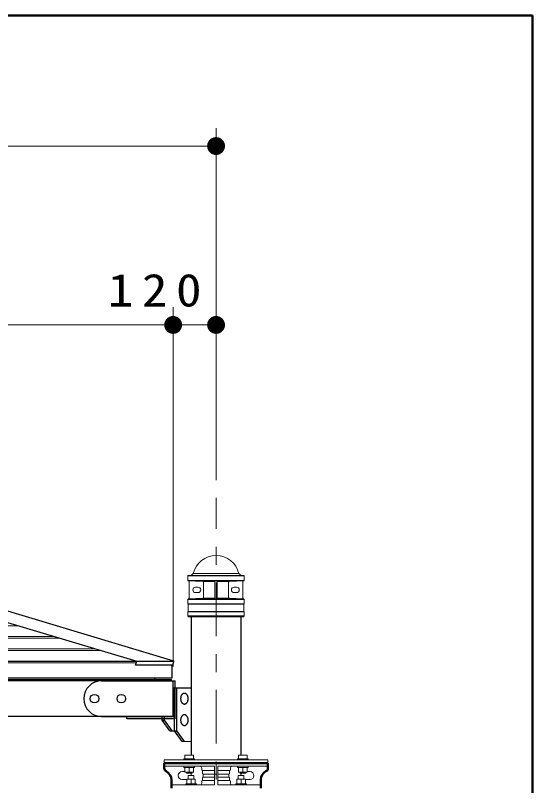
# Model space of a CAD drawing. Units: millimetres on the paper, scale 1:50. Extents: x -365 to 2, y 0 to 257.
# Drawn here: x -28.93 to 0, y 213.94 to 257 of the extents above; entities that cross this region are included whole.
import ezdxf

# ---------------------------------------------------------------- set-up
doc = ezdxf.new("R2010")
doc.units = ezdxf.units.MM
doc.linetypes.add('USER2', pattern=[6, 3, -1, 1, -1])
doc.layers.add('LY_1', color=7, linetype='Continuous', lineweight=25)
doc.layers.add('LY_2', color=7, linetype='Continuous', lineweight=13)
doc.styles.add('ＭＳ ゴシック', font='')
doc.styles.get('ＭＳ ゴシック').set_extended_font_data('MS Gothic')

# ---------------------------------------------------------------- blocks, each defined once
blk = doc.blocks.new('filled_dot')
at = {"color": 0, "linetype": 'Continuous', "lineweight": -2, "const_width": 1.25}
blk.add_lwpolyline([(-0.625, 0, 1), (0.625, 0, 1)], format="xyb", close=True, dxfattribs=at)

msp = doc.modelspace()

# ---------------------------------------------------------------- linework, layer by layer
at = {"layer": 'LY_1', "lineweight": 13}
for p, q in [((-17.707, 231.028), (-17.707, 250.697)), ((-82.507, 249.697), (-17.707, 249.697)), ((-20.107, 220.606), (-20.107, 240.697)), ((-80.107, 239.697), (-20.107, 239.697)), ((-23.872, 239.697), (-17.707, 239.697)), ((-19.287, 225.666), (-19.267, 225.686)), ((-19.287, 225.666), (-19.287, 225.406)), ((-19.287, 225.666), (-16.127, 225.666)), ((-19.267, 225.686), (-16.147, 225.686)), ((-19.105, 225.686), (-18.987, 225.804)), ((-18.987, 225.804), (-16.427, 225.804)), ((-16.309, 225.686), (-16.427, 225.804)), ((-16.147, 225.686), (-16.127, 225.666)), ((-16.127, 225.666), (-16.127, 225.406)), ((-19.287, 225.406), (-16.127, 225.406)), ((-19.287, 225.406), (-19.267, 225.386)), ((-19.267, 225.386), (-18.445, 225.35)), ((-19.267, 225.386), (-16.147, 225.386)), ((-19.207, 225.382), (-19.207, 224.39)), ((-18.407, 225.348), (-17.777, 225.348)), ((-18.407, 225.31), (-18.407, 224.461)), ((-17.777, 225.346), (-17.777, 224.426)), ((-17.007, 225.348), (-17.637, 225.348)), ((-17.637, 225.346), (-17.637, 224.426)), ((-17.007, 225.31), (-17.007, 224.461)), ((-16.147, 225.386), (-16.968, 225.35)), ((-16.207, 225.382), (-16.207, 224.39)), ((-16.147, 225.386), (-16.127, 225.406)), ((-18.857, 225.036), (-18.717, 225.036)), ((-16.557, 225.036), (-16.697, 225.036)), ((-19.247, 224.386), (-19.287, 224.346)), ((-19.287, 224.346), (-16.127, 224.346)), ((-19.287, 224.346), (-19.287, 224.106)), ((-19.247, 224.386), (-18.445, 224.421)), ((-19.247, 224.386), (-16.167, 224.386)), ((-18.857, 224.736), (-18.717, 224.736)), ((-18.407, 224.422), (-17.777, 224.422)), ((-17.007, 224.422), (-17.637, 224.422)), ((-16.167, 224.386), (-16.968, 224.421)), ((-16.557, 224.736), (-16.697, 224.736)), ((-16.167, 224.386), (-16.127, 224.346)), ((-16.127, 224.346), (-16.127, 224.106)), ((-19.287, 224.106), (-16.127, 224.106)), ((-19.287, 224.106), (-19.267, 224.086)), ((-19.267, 224.086), (-16.147, 224.086)), ((-19.267, 224.086), (-19.267, 223.686)), ((-16.127, 224.106), (-16.147, 224.086)), ((-16.147, 224.086), (-16.147, 223.686)), ((-19.267, 223.686), (-19.287, 223.666)), ((-19.287, 223.666), (-16.127, 223.666)), ((-19.287, 223.666), (-19.287, 223.426)), ((-19.267, 223.686), (-16.147, 223.686)), ((-16.147, 223.686), (-16.127, 223.666)), ((-16.127, 223.666), (-16.127, 223.426)), ((-19.287, 223.426), (-16.127, 223.426)), ((-19.287, 223.426), (-19.247, 223.386)), ((-19.247, 223.386), (-16.167, 223.386)), ((-16.127, 223.426), (-16.167, 223.386)), ((-19.604, 216.404), (-19.105, 216.404)), ((-20.607, 215.384), (-20.607, 215.204)), ((-14.807, 215.384), (-20.607, 215.384)), ((-18.906, 215.448), (-19.506, 215.448)), ((-19.506, 215.448), (-19.506, 215.384)), ((-19.447, 215.648), (-19.447, 215.448)), ((-18.967, 215.648), (-19.447, 215.648)), ((-18.967, 215.648), (-18.967, 215.448)), ((-18.906, 215.448), (-18.906, 215.384)), ((-15.906, 215.448), (-16.506, 215.448)), ((-16.506, 215.448), (-16.506, 215.384)), ((-15.967, 215.648), (-16.447, 215.648)), ((-16.447, 215.648), (-16.447, 215.448)), ((-15.967, 215.648), (-15.967, 215.448)), ((-15.906, 215.448), (-15.906, 215.384)), ((-14.807, 215.384), (-14.807, 215.204)), ((-20.607, 215.024), (-17.797, 215.024)), ((-19.507, 214.96), (-19.507, 215.024)), ((-19.507, 214.96), (-18.907, 214.96)), ((-19.447, 214.7), (-19.447, 214.96)), ((-19.207, 214.7), (-19.207, 214.96)), ((-18.967, 214.7), (-18.967, 214.96)), ((-18.907, 214.96), (-18.907, 215.024)), ((-18.507, 214.924), (-18.507, 214.804)), ((-17.797, 215.024), (-17.797, 213.984)), ((-17.617, 215.024), (-17.617, 213.984)), ((-14.807, 215.024), (-17.617, 215.024)), ((-16.907, 214.924), (-16.907, 214.804)), ((-16.507, 214.96), (-16.507, 215.024)), ((-15.907, 214.96), (-16.507, 214.96)), ((-16.447, 214.7), (-16.447, 214.96)), ((-16.207, 214.7), (-16.207, 214.96)), ((-15.967, 214.7), (-15.967, 214.96)), ((-15.907, 214.96), (-15.907, 215.024)), ((-19.607, 214.724), (-19.447, 214.724)), ((-19.447, 214.7), (-18.967, 214.7)), ((-19.367, 214.648), (-19.367, 214.7)), ((-19.367, 214.648), (-19.047, 214.648)), ((-18.947, 214.504), (-19.267, 214.504)), ((-19.267, 214.504), (-19.267, 214.308)), ((-19.047, 214.648), (-19.047, 214.7)), ((-18.947, 214.504), (-18.947, 214.308)), ((-18.467, 214.784), (-18.507, 214.804)), ((-17.797, 214.784), (-18.467, 214.784)), ((-18.467, 214.784), (-18.467, 214.604)), ((-18.427, 214.584), (-18.467, 214.604)), ((-18.467, 214.404), (-18.427, 214.424)), ((-17.797, 214.584), (-18.427, 214.584)), ((-18.427, 214.584), (-18.427, 214.424)), ((-17.797, 214.424), (-18.427, 214.424)), ((-17.657, 214.584), (-17.757, 214.584)), ((-17.617, 214.784), (-16.947, 214.784)), ((-17.617, 214.584), (-16.987, 214.584)), ((-17.617, 214.424), (-16.987, 214.424)), ((-16.987, 214.584), (-16.947, 214.604)), ((-16.987, 214.584), (-16.987, 214.424)), ((-16.947, 214.404), (-16.987, 214.424)), ((-16.947, 214.784), (-16.907, 214.804)), ((-16.947, 214.784), (-16.947, 214.604)), ((-16.467, 214.504), (-16.467, 214.308)), ((-16.147, 214.504), (-16.467, 214.504)), ((-15.967, 214.7), (-16.447, 214.7)), ((-16.367, 214.648), (-16.367, 214.7)), ((-16.047, 214.648), (-16.367, 214.648)), ((-16.147, 214.504), (-16.147, 214.308)), ((-16.047, 214.648), (-16.047, 214.7)), ((-15.807, 214.724), (-15.967, 214.724)), ((-19.607, 214.284), (-19.347, 214.284)), ((-19.407, 214.048), (-18.807, 214.048)), ((-19.407, 214.048), (-19.407, 213.984)), ((-19.347, 214.308), (-18.867, 214.308)), ((-19.347, 214.308), (-19.347, 214.048)), ((-19.107, 214.308), (-19.107, 214.048)), ((-18.867, 214.308), (-18.867, 214.048)), ((-18.807, 214.048), (-18.807, 213.984)), ((-18.507, 214.204), (-18.467, 214.224)), ((-18.507, 214.204), (-18.507, 214.084)), ((-18.467, 214.404), (-18.467, 214.224)), ((-17.797, 214.224), (-18.467, 214.224)), ((-17.617, 214.224), (-16.947, 214.224)), ((-16.947, 214.404), (-16.947, 214.224)), ((-16.907, 214.204), (-16.947, 214.224)), ((-16.907, 214.204), (-16.907, 214.084)), ((-16.607, 214.048), (-16.607, 213.984)), ((-16.607, 214.048), (-16.007, 214.048)), ((-16.067, 214.308), (-16.547, 214.308)), ((-16.547, 214.308), (-16.547, 214.048)), ((-16.307, 214.308), (-16.307, 214.048)), ((-16.067, 214.308), (-16.067, 214.048)), ((-15.807, 214.284), (-16.067, 214.284)), ((-16.007, 214.048), (-16.007, 213.984)), ((-20.207, 213.984), (-17.797, 213.984)), ((-15.207, 213.984), (-17.617, 213.984))]:
    msp.add_line(p, q, dxfattribs=at)
at = {"layer": 'LY_1', "linetype": 'USER2', "lineweight": 13}
msp.add_line((-17.707, 162.29), (-17.707, 230.028), dxfattribs=at)
at = {"layer": 'LY_1', "color": 131}
for p, q in [((-49.601, 229.13), (-22.146, 220.893)), ((-47.435, 229.13), (-20.082, 220.924)), ((-22.208, 220.685), (-22.146, 220.893)), ((-20.121, 220.685), (-20.061, 220.884)), ((-20.121, 220.685), (-22.208, 220.685)), ((-50.107, 219.868), (-20.207, 219.868)), ((-20.187, 219.804), (-50.107, 219.804)), ((-21.143, 219.973), (-21.143, 219.924)), ((-20.287, 219.804), (-21.127, 219.804)), ((-21.087, 219.804), (-20.207, 219.804)), ((-20.207, 219.804), (-20.207, 219.868)), ((-20.107, 217.884), (-20.107, 219.724)), ((-20.106, 217.804), (-20.106, 219.404)), ((-20.187, 217.804), (-50.107, 217.804)), ((-20.722, 217.804), (-20.106, 217.804))]:
    msp.add_line(p, q, dxfattribs=at)
at = {"layer": 'LY_1'}
for p, q in [((-19.105, 223.386), (-19.105, 215.648)), ((-16.309, 215.648), (-16.309, 223.386)), ((-20.167, 219.973), (-20.167, 220.685)), ((-50.107, 219.973), (-20.167, 219.973)), ((-20.029, 217.004), (-20.029, 219.404)), ((-19.901, 217.004), (-19.901, 219.404)), ((-20.722, 217.604), (-20.722, 217.804)), ((-20.722, 217.604), (-20.594, 217.604)), ((-20.297, 217.004), (-20.722, 217.604)), ((-20.594, 217.604), (-20.594, 217.804)), ((-20.17, 217.004), (-20.594, 217.604)), ((-20.297, 217.004), (-19.901, 217.004)), ((-19.604, 216.404), (-20.029, 217.004)), ((-19.477, 216.404), (-19.901, 217.004))]:
    msp.add_line(p, q, dxfattribs=at)
at = {"layer": 'LY_1', "color": 12, "lineweight": 13}
for p, q in [((-28.728, 222.868), (-50.107, 222.868)), ((-26.743, 222.273), (-50.107, 222.273)), ((-26.429, 222.178), (-50.107, 222.178)), ((-24.444, 221.583), (-50.107, 221.583)), ((-24.13, 221.489), (-50.107, 221.489))]:
    msp.add_line(p, q, dxfattribs=at)
at = {"layer": 'LY_1', "color": 4}
msp.add_line((-50.107, 220.893), (-20.107, 220.893), dxfattribs=at)
at = {"layer": 'LY_1', "color": 4, "lineweight": 13}
msp.add_line((-22.174, 220.799), (-50.107, 220.799), dxfattribs=at)
at = {"layer": 'LY_1', "color": 40}
for p, q in [((-24.107, 219.804), (-19.987, 219.804)), ((-19.987, 217.684), (-19.987, 219.804)), ((-24.107, 217.804), (-19.987, 217.804)), ((-22.707, 217.684), (-22.707, 217.804)), ((-19.987, 217.684), (-22.707, 217.684))]:
    msp.add_line(p, q, dxfattribs=at)
at = {"layer": 'LY_1', "color": 2}
msp.add_line((-20.106, 219.404), (-19.105, 219.404), dxfattribs=at)
at = {"layer": 'LY_1', "color": 140, "lineweight": 50}
for p, q in [((-20.607, 215.204), (-20.607, 214.92)), ((-20.607, 215.204), (-14.807, 215.204)), ((-14.807, 215.204), (-14.807, 214.92)), ((-20.207, 214.264), (-20.207, 213.804)), ((-15.207, 214.264), (-15.207, 213.804))]:
    msp.add_line(p, q, dxfattribs=at)
at = {"layer": 'LY_1'}
for points in [[(-19.477, 219.104), (-19.496, 219.102), (-19.514, 219.099), (-19.532, 219.093), (-19.55, 219.085), (-19.567, 219.075), (-19.583, 219.063), (-19.599, 219.049), (-19.613, 219.033), (-19.627, 219.016), (-19.64, 218.996), (-19.651, 218.976), (-19.661, 218.954), (-19.669, 218.93), (-19.676, 218.906), (-19.682, 218.881), (-19.686, 218.856), (-19.688, 218.83), (-19.689, 218.804), (-19.688, 218.777), (-19.686, 218.751), (-19.682, 218.726), (-19.676, 218.701), (-19.669, 218.677), (-19.661, 218.654), (-19.651, 218.632), (-19.64, 218.611), (-19.627, 218.591), (-19.613, 218.574), (-19.599, 218.558), (-19.583, 218.544), (-19.567, 218.532), (-19.55, 218.522), (-19.532, 218.514), (-19.514, 218.508), (-19.496, 218.505), (-19.477, 218.504), (-19.459, 218.505), (-19.44, 218.508), (-19.422, 218.514), (-19.404, 218.522), (-19.387, 218.532), (-19.371, 218.544), (-19.355, 218.558), (-19.341, 218.574), (-19.327, 218.591), (-19.315, 218.611), (-19.303, 218.632), (-19.293, 218.654), (-19.285, 218.677), (-19.278, 218.701), (-19.272, 218.726), (-19.268, 218.751), (-19.266, 218.777), (-19.265, 218.804), (-19.266, 218.83), (-19.268, 218.856), (-19.272, 218.881), (-19.278, 218.906), (-19.285, 218.93), (-19.293, 218.954), (-19.303, 218.976), (-19.315, 218.996), (-19.327, 219.016), (-19.341, 219.033), (-19.355, 219.049), (-19.371, 219.063), (-19.387, 219.075), (-19.404, 219.085), (-19.422, 219.093), (-19.44, 219.099), (-19.459, 219.102)], [(-19.477, 217.904), (-19.496, 217.902), (-19.514, 217.899), (-19.532, 217.893), (-19.55, 217.885), (-19.567, 217.875), (-19.583, 217.863), (-19.599, 217.849), (-19.613, 217.833), (-19.627, 217.816), (-19.64, 217.796), (-19.651, 217.776), (-19.661, 217.754), (-19.669, 217.73), (-19.676, 217.706), (-19.682, 217.681), (-19.686, 217.656), (-19.688, 217.63), (-19.689, 217.604), (-19.688, 217.577), (-19.686, 217.551), (-19.682, 217.526), (-19.676, 217.501), (-19.669, 217.477), (-19.661, 217.454), (-19.651, 217.432), (-19.64, 217.411), (-19.627, 217.391), (-19.613, 217.374), (-19.599, 217.358), (-19.583, 217.344), (-19.567, 217.332), (-19.55, 217.322), (-19.532, 217.314), (-19.514, 217.308), (-19.496, 217.305), (-19.477, 217.304), (-19.459, 217.305), (-19.44, 217.308), (-19.422, 217.314), (-19.404, 217.322), (-19.387, 217.332), (-19.371, 217.344), (-19.355, 217.358), (-19.341, 217.374), (-19.327, 217.391), (-19.315, 217.411), (-19.303, 217.432), (-19.293, 217.454), (-19.285, 217.477), (-19.278, 217.501), (-19.272, 217.526), (-19.268, 217.551), (-19.266, 217.577), (-19.265, 217.604), (-19.266, 217.63), (-19.268, 217.656), (-19.272, 217.681), (-19.278, 217.706), (-19.285, 217.73), (-19.293, 217.754), (-19.303, 217.776), (-19.315, 217.796), (-19.327, 217.816), (-19.341, 217.833), (-19.355, 217.849), (-19.371, 217.863), (-19.387, 217.875), (-19.404, 217.885), (-19.422, 217.893), (-19.44, 217.899), (-19.459, 217.902)]]:
    msp.add_lwpolyline(points, close=True, dxfattribs=at)
at = {"layer": 'LY_1', "color": 40}
for centre in [(-24.507, 218.804), (-23.007, 218.804)]:
    msp.add_circle(centre, 0.24, dxfattribs=at)
at = {"layer": 'LY_1', "lineweight": 13}
for centre, radius, start, end in [((-17.707, 225.484), 1.319, 14.0025, 165.9975), ((-18.447, 225.31), 0.04, 0, 87.5), ((-17.817, 225.346), 0.04, 0, 90), ((-17.597, 225.346), 0.04, 90, 180), ((-16.967, 225.31), 0.04, 92.5, 180), ((-18.857, 224.886), 0.15, 90, 270), ((-18.717, 224.886), 0.15, 270, 90), ((-16.697, 224.886), 0.15, 90, 270), ((-16.557, 224.886), 0.15, 270, 90), ((-18.447, 224.461), 0.04, 272.5, 0), ((-17.817, 224.426), 0.04, 270, 0), ((-17.597, 224.426), 0.04, 180, 270), ((-16.967, 224.461), 0.04, 180, 267.5), ((-18.607, 214.924), 0.1, 0, 90), ((-16.807, 214.924), 0.1, 90, 180), ((-19.607, 214.504), 0.22, 90, 267.3386), ((-19.307, 214.504), 0.22, 0.0002, 40.887), ((-16.107, 214.504), 0.22, 139.113, 179.9998), ((-15.807, 214.504), 0.22, 270, 90), ((-18.607, 214.084), 0.1, 270, 0), ((-16.807, 214.084), 0.1, 180, 270)]:
    msp.add_arc(centre, radius, start, end, dxfattribs=at)
at = {"layer": 'LY_1', "color": 131}
for centre, radius, start, end in [((-20.092, 220.894), 0.032, 343.3008, 73.3008), ((-21.087, 219.924), 0.056, 180, 270), ((-20.187, 219.724), 0.08, 0, 90), ((-20.187, 217.884), 0.08, 270, 0)]:
    msp.add_arc(centre, radius, start, end, dxfattribs=at)
at = {"layer": 'LY_1', "color": 40}
msp.add_arc((-24.107, 218.804), 1, 90, 270, dxfattribs=at)
at = {"layer": 'LY_1', "color": 140, "lineweight": 50}
for centre, radius, start, end in [((-20.407, 214.92), 0.2, 180, 242.7423), ((-15.007, 214.92), 0.2, 297.2577, 0), ((-20.745, 214.264), 0.538, 0, 62.7423), ((-14.669, 214.264), 0.538, 117.2577, 180)]:
    msp.add_arc(centre, radius, start, end, dxfattribs=at)
at = {"layer": 'LY_2', "lineweight": 50}
for p, q in [((0, 257), (-365, 257)), ((0, 0), (0, 257))]:
    msp.add_line(p, q, dxfattribs=at)

# ---------------------------------------------------------------- block references
at = {"layer": 'LY_1', "lineweight": 13, "xscale": 0.4, "yscale": 0.4, "rotation": 180}
for p in [(-17.707, 249.697), (-20.107, 239.697), (-17.707, 239.697)]:
    msp.add_blockref('filled_dot', p, dxfattribs=at)
at = {"layer": 'LY_1', "lineweight": 13, "xscale": 0.4, "yscale": 0.4}
msp.add_blockref('filled_dot', (-20.107, 239.697), dxfattribs=at)

# ---------------------------------------------------------------- texts
at = {"layer": 'LY_1', "insert": (-20.903, 240.697), "char_height": 1.833, "attachment_point": 8, "style": 'ＭＳ ゴシック'}
msp.add_mtext('\\T1.33;\\W1.15;120', dxfattribs=at)

doc.saveas('drawing.dxf')
